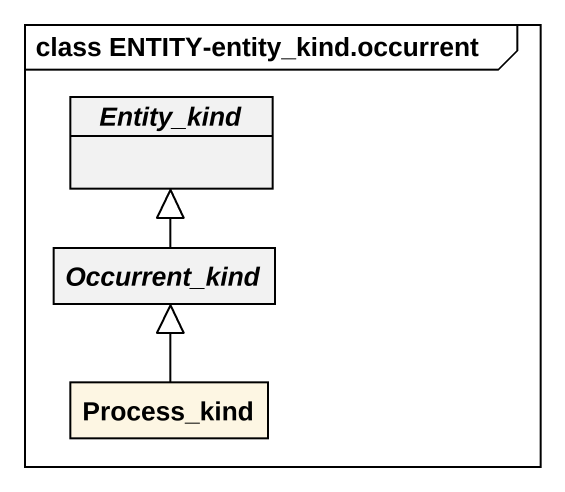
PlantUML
@startuml
mainframe class ENTITY-entity_kind.occurrent
hide circle
hide empty members
abstract class Entity_kind #F2F2F2
abstract class Occurrent_kind #F2F2F2
class Process_kind
Occurrent_kind -up-|> Entity_kind
Process_kind -up-|> Occurrent_kind
@enduml
